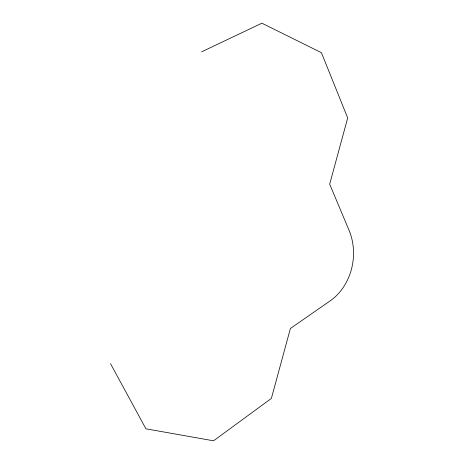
<?xml version="1.0" encoding="UTF-8"?>
<svg xmlns="http://www.w3.org/2000/svg" width="464" height="464" viewBox="0 0 464 464"><rect width="100%" height="100%" fill="white"/><g stroke="black" fill="none" stroke-linecap="round" stroke-linejoin="round"><path stroke-width="0.7" d="M201.608 51.84L261.876 23.2L321.419 52.676L347.693 117.96L329.678 184.156L349.044 230.289A53.111 44.648 -82.6 0 1 330.119 300.904L290.4 328.489L271.376 398.414L213.544 440.8L145.922 428.817L110.467 363.573"/></g></svg>
